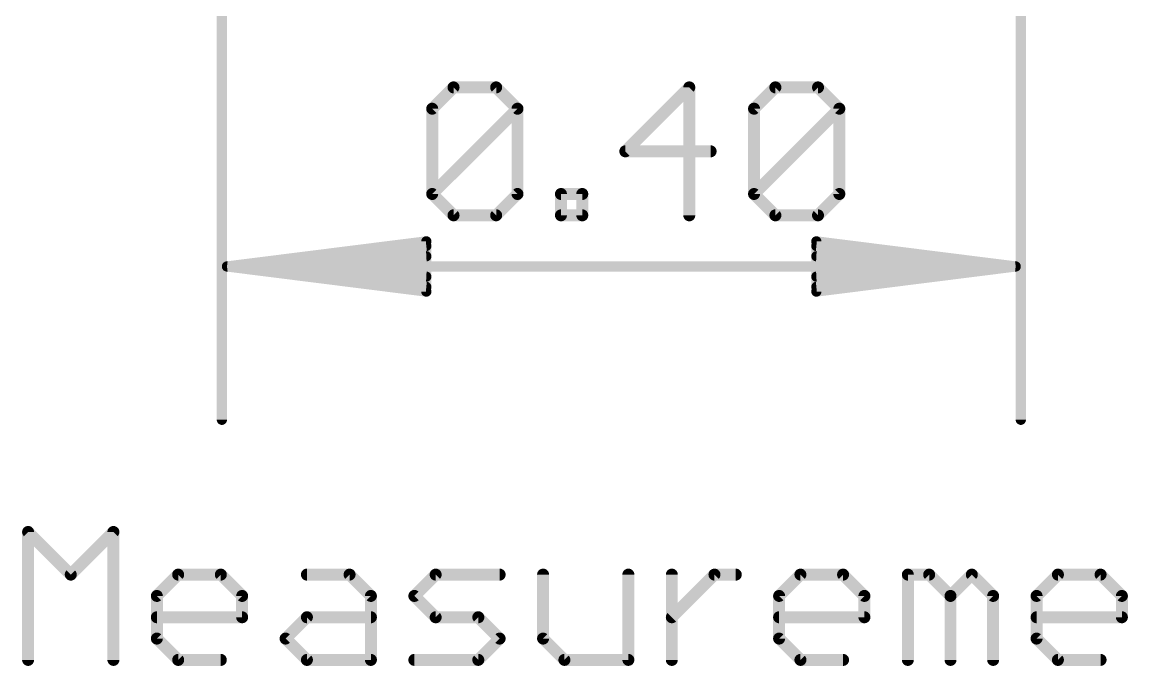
# Model space of a CAD drawing. Extents: x -38 to 69, y -72 to 37.
# Drawn here: x -2.54 to 11.52, y -8.89 to -0.7 of the extents above; entities that cross this region are included whole.
import ezdxf

# ---------------------------------------------------------------- set-up
doc = ezdxf.new("R2010")
doc.units = 0
doc.layers.add('47', color=253, linetype='CONTINUOUS')

msp = doc.modelspace()

# ---------------------------------------------------------------- linework, layer by layer
at = {"layer": '47'}
for points, const_width in [([(0, 0), (0, -5.76)], 0.13), ([(10.16, 0), (10.16, -5.76)], 0.13), ([(2.6748, -1.8035), (2.946, -1.5323)], 0.1524), ([(2.946, -1.5323), (3.4883, -1.5323)], 0.1524), ([(3.4883, -1.5323), (3.7595, -1.8035)], 0.1524), ([(5.944, -1.5323), (5.1305, -2.3458)], 0.1524), ([(5.944, -3.1593), (5.944, -1.5323)], 0.1524), ([(6.7677, -1.8035), (7.0389, -1.5323)], 0.1524), ([(7.0389, -1.5323), (7.5812, -1.5323)], 0.1524), ([(7.5812, -1.5323), (7.8524, -1.8035)], 0.1524), ([(2.6748, -2.8881), (2.6748, -1.8035)], 0.1524), ([(2.6748, -2.8881), (3.7595, -1.8035)], 0.1524), ([(3.7595, -1.8035), (3.7595, -2.8881)], 0.1524), ([(6.7677, -2.8881), (6.7677, -1.8035)], 0.1524), ([(6.7677, -2.8881), (7.8524, -1.8035)], 0.1524), ([(7.8524, -1.8035), (7.8524, -2.8881)], 0.1524), ([(5.1305, -2.3458), (6.2152, -2.3458)], 0.1524), ([(2.946, -3.1593), (2.6748, -2.8881)], 0.1524), ([(3.7595, -2.8881), (3.4883, -3.1593)], 0.1524), ([(4.312, -3.1593), (4.312, -2.8881)], 0.1524), ([(4.312, -2.8881), (4.5831, -2.8881)], 0.1524), ([(4.5831, -2.8881), (4.5831, -3.1593)], 0.1524), ([(7.0389, -3.1593), (6.7677, -2.8881)], 0.1524), ([(7.8524, -2.8881), (7.5812, -3.1593)], 0.1524), ([(3.4883, -3.1593), (2.946, -3.1593)], 0.1524), ([(4.5831, -3.1593), (4.312, -3.1593)], 0.1524), ([(7.5812, -3.1593), (7.0389, -3.1593)], 0.1524), ([(0.065, -3.81), (2.6, -3.4908)], 0.13), ([(0.065, -3.81), (2.6, -3.55)], 0.13), ([(2.6, -3.4908), (2.6, -4.1292)], 0.13), ([(10.095, -3.81), (7.56, -3.4908)], 0.13), ([(7.56, -3.4908), (7.56, -4.1292)], 0.13), ([(10.095, -3.81), (7.56, -3.55)], 0.13), ([(0.065, -3.81), (2.6, -3.68)], 0.13), ([(10.095, -3.81), (7.56, -3.68)], 0.13), ([(0.065, -3.81), (10.095, -3.81)], 0.13), ([(2.6, -4.1292), (0.065, -3.81)], 0.13), ([(2.6, -3.94), (0.065, -3.81)], 0.13), ([(2.6, -4.07), (0.065, -3.81)], 0.13), ([(7.56, -4.1292), (10.095, -3.81)], 0.13), ([(7.56, -3.94), (10.095, -3.81)], 0.13), ([(7.56, -4.07), (10.095, -3.81)], 0.13), ([(-2.4638, -8.8138), (-2.4638, -7.1868)], 0.1524), ([(-2.4638, -7.1868), (-1.9215, -7.7291)], 0.1524), ([(-1.9215, -7.7291), (-1.3791, -7.1868)], 0.1524), ([(-1.3791, -7.1868), (-1.3791, -8.8138)], 0.1524), ([(-0.8266, -8.0003), (-0.5555, -7.7291)], 0.1524), ([(-0.5555, -7.7291), (-0.0132, -7.7291)], 0.1524), ([(-0.0132, -7.7291), (0.258, -8.0003)], 0.1524), ([(1.0817, -7.7291), (1.624, -7.7291)], 0.1524), ([(1.624, -7.7291), (1.8952, -8.0003)], 0.1524), ([(2.4477, -8.0003), (2.7188, -7.7291)], 0.1524), ([(2.7188, -7.7291), (3.5323, -7.7291)], 0.1524), ([(4.0848, -7.7291), (4.0848, -8.5426)], 0.1524), ([(5.1695, -8.8138), (5.1695, -7.7291)], 0.1524), ([(5.722, -8.8138), (5.722, -7.7291)], 0.1524), ([(5.722, -8.2715), (6.2643, -7.7291)], 0.1524), ([(6.2643, -7.7291), (6.5355, -7.7291)], 0.1524), ([(7.0863, -8.0003), (7.3574, -7.7291)], 0.1524), ([(7.3574, -7.7291), (7.8998, -7.7291)], 0.1524), ([(7.8998, -7.7291), (8.1709, -8.0003)], 0.1524), ([(8.7234, -8.8138), (8.7234, -7.7291)], 0.1524), ([(8.7234, -7.7291), (8.9946, -7.7291)], 0.1524), ([(8.9946, -7.7291), (9.2658, -8.0003)], 0.1524), ([(9.2658, -8.0003), (9.5369, -7.7291)], 0.1524), ([(9.5369, -7.7291), (9.8081, -8.0003)], 0.1524), ([(10.3606, -8.0003), (10.6318, -7.7291)], 0.1524), ([(10.6318, -7.7291), (11.1741, -7.7291)], 0.1524), ([(11.1741, -7.7291), (11.4452, -8.0003)], 0.1524), ([(-0.8266, -8.5426), (-0.8266, -8.0003)], 0.1524), ([(0.258, -8.0003), (0.258, -8.2715)], 0.1524), ([(1.8952, -8.0003), (1.8952, -8.8138)], 0.1524), ([(2.7188, -8.2715), (2.4477, -8.0003)], 0.1524), ([(7.0863, -8.5426), (7.0863, -8.0003)], 0.1524), ([(8.1709, -8.0003), (8.1709, -8.2715)], 0.1524), ([(9.2658, -8.0003), (9.2658, -8.8138)], 0.1524), ([(9.8081, -8.0003), (9.8081, -8.8138)], 0.1524), ([(10.3606, -8.5426), (10.3606, -8.0003)], 0.1524), ([(11.4452, -8.0003), (11.4452, -8.2715)], 0.1524), ([(0.258, -8.2715), (-0.8266, -8.2715)], 0.1524), ([(0.8105, -8.5426), (1.0817, -8.2715)], 0.1524), ([(1.0817, -8.2715), (1.8952, -8.2715)], 0.1524), ([(3.2612, -8.2715), (2.7188, -8.2715)], 0.1524), ([(3.5323, -8.5426), (3.2612, -8.2715)], 0.1524), ([(8.1709, -8.2715), (7.0863, -8.2715)], 0.1524), ([(11.4452, -8.2715), (10.3606, -8.2715)], 0.1524), ([(-0.5555, -8.8138), (-0.8266, -8.5426)], 0.1524), ([(1.0817, -8.8138), (0.8105, -8.5426)], 0.1524), ([(3.2612, -8.8138), (3.5323, -8.5426)], 0.1524), ([(4.0848, -8.5426), (4.356, -8.8138)], 0.1524), ([(7.3574, -8.8138), (7.0863, -8.5426)], 0.1524), ([(10.6318, -8.8138), (10.3606, -8.5426)], 0.1524), ([(-0.0132, -8.8138), (-0.5555, -8.8138)], 0.1524), ([(1.8952, -8.8138), (1.0817, -8.8138)], 0.1524), ([(2.4477, -8.8138), (3.2612, -8.8138)], 0.1524), ([(4.356, -8.8138), (5.1695, -8.8138)], 0.1524), ([(7.8998, -8.8138), (7.3574, -8.8138)], 0.1524), ([(11.1741, -8.8138), (10.6318, -8.8138)], 0.1524)]:
    msp.add_lwpolyline(points, dxfattribs=dict(at, const_width=const_width))
for points, const_width in [([(2.946, -1.4942, 1), (2.946, -1.5704)], 0.0762), ([(2.9729, -1.5593, 1), (2.919, -1.5054)], 0.0762), ([(3.5152, -1.5054, 1), (3.4614, -1.5593)], 0.0762), ([(3.4883, -1.5704, 1), (3.4883, -1.4942)], 0.0762), ([(5.9821, -1.5323, 1), (5.9059, -1.5323)], 0.0762), ([(5.971, -1.5593, 1), (5.9171, -1.5054)], 0.0762), ([(7.0389, -1.4942, 1), (7.0389, -1.5704)], 0.0762), ([(7.0658, -1.5593, 1), (7.0119, -1.5054)], 0.0762), ([(7.6081, -1.5054, 1), (7.5543, -1.5593)], 0.0762), ([(7.5812, -1.5704, 1), (7.5812, -1.4942)], 0.0762), ([(2.7129, -1.8035, 1), (2.6367, -1.8035)], 0.0762), ([(2.6479, -1.7765, 1), (2.7018, -1.8304)], 0.0762), ([(3.7976, -1.8035, 1), (3.7214, -1.8035)], 0.0762), ([(3.7864, -1.8304, 1), (3.7325, -1.7765)], 0.0762), ([(3.7325, -1.8304, 1), (3.7864, -1.7765)], 0.0762), ([(6.8058, -1.8035, 1), (6.7296, -1.8035)], 0.0762), ([(6.7408, -1.7765, 1), (6.7946, -1.8304)], 0.0762), ([(7.8905, -1.8035, 1), (7.8143, -1.8035)], 0.0762), ([(7.8793, -1.8304, 1), (7.8254, -1.7765)], 0.0762), ([(7.8254, -1.8304, 1), (7.8793, -1.7765)], 0.0762), ([(5.1305, -2.3077, 1), (5.1305, -2.3839)], 0.0762), ([(5.1036, -2.3189, 1), (5.1575, -2.3727)], 0.0762), ([(6.2152, -2.3839, 1), (6.2152, -2.3077)], 0.0762), ([(2.7018, -2.8612, 1), (2.6479, -2.9151)], 0.0762), ([(3.7864, -2.9151, 1), (3.7325, -2.8612)], 0.0762), ([(4.3501, -2.8881, 1), (4.2739, -2.8881)], 0.0762), ([(4.312, -2.85, 1), (4.312, -2.9262)], 0.0762), ([(4.6212, -2.8881, 1), (4.545, -2.8881)], 0.0762), ([(4.5831, -2.9262, 1), (4.5831, -2.85)], 0.0762), ([(6.7946, -2.8612, 1), (6.7408, -2.9151)], 0.0762), ([(7.8793, -2.9151, 1), (7.8254, -2.8612)], 0.0762), ([(2.6479, -2.8612, 1), (2.7018, -2.9151)], 0.0762), ([(2.6367, -2.8881, 1), (2.7129, -2.8881)], 0.0762), ([(3.7214, -2.8881, 1), (3.7976, -2.8881)], 0.0762), ([(6.7408, -2.8612, 1), (6.7946, -2.9151)], 0.0762), ([(6.7296, -2.8881, 1), (6.8058, -2.8881)], 0.0762), ([(7.8143, -2.8881, 1), (7.8905, -2.8881)], 0.0762), ([(2.946, -3.1212, 1), (2.946, -3.1974)], 0.0762), ([(3.4883, -3.1974, 1), (3.4883, -3.1212)], 0.0762), ([(4.312, -3.1212, 1), (4.312, -3.1974)], 0.0762), ([(4.5831, -3.1974, 1), (4.5831, -3.1212)], 0.0762), ([(7.0389, -3.1212, 1), (7.0389, -3.1974)], 0.0762), ([(7.5812, -3.1974, 1), (7.5812, -3.1212)], 0.0762), ([(2.919, -3.1862, 1), (2.9729, -3.1324)], 0.0762), ([(3.4614, -3.1324, 1), (3.5152, -3.1862)], 0.0762), ([(4.2739, -3.1593, 1), (4.3501, -3.1593)], 0.0762), ([(4.545, -3.1593, 1), (4.6212, -3.1593)], 0.0762), ([(5.9059, -3.1593, 1), (5.9821, -3.1593)], 0.0762), ([(7.0119, -3.1862, 1), (7.0658, -3.1324)], 0.0762), ([(7.5543, -3.1324, 1), (7.6081, -3.1862)], 0.0762), ([(2.6325, -3.4908, 1), (2.5675, -3.4908)], 0.065), ([(2.6041, -3.523, 1), (2.5959, -3.4585)], 0.065), ([(2.6033, -3.5823, 1), (2.5967, -3.5177)], 0.065), ([(7.5641, -3.4585, 1), (7.5559, -3.523)], 0.065), ([(7.5925, -3.4908, 1), (7.5275, -3.4908)], 0.065), ([(7.5633, -3.5177, 1), (7.5567, -3.5823)], 0.065), ([(2.6017, -3.7125, 1), (2.5983, -3.6475)], 0.065), ([(7.5617, -3.6475, 1), (7.5583, -3.7125)], 0.065), ([(0.065, -3.7775, 1), (0.065, -3.8425)], 0.065), ([(0.0691, -3.7778, 1), (0.0609, -3.8422)], 0.065), ([(0.0633, -3.7775, 1), (0.0667, -3.8425)], 0.065), ([(0.0667, -3.7775, 1), (0.0633, -3.8425)], 0.065), ([(0.0683, -3.7777, 1), (0.0617, -3.8423)], 0.065), ([(0.0617, -3.7777, 1), (0.0683, -3.8423)], 0.065), ([(0.0609, -3.7778, 1), (0.0691, -3.8422)], 0.065), ([(10.0991, -3.8422, 1), (10.0909, -3.7778)], 0.065), ([(10.0909, -3.8422, 1), (10.0991, -3.7778)], 0.065), ([(10.0983, -3.8423, 1), (10.0917, -3.7777)], 0.065), ([(10.0917, -3.8423, 1), (10.0983, -3.7777)], 0.065), ([(10.0933, -3.8425, 1), (10.0967, -3.7775)], 0.065), ([(10.0967, -3.8425, 1), (10.0933, -3.7775)], 0.065), ([(10.095, -3.8425, 1), (10.095, -3.7775)], 0.065), ([(2.5983, -3.9725, 1), (2.6017, -3.9075)], 0.065), ([(7.5583, -3.9075, 1), (7.5617, -3.9725)], 0.065), ([(2.5959, -4.1615, 1), (2.6041, -4.097)], 0.065), ([(2.5967, -4.1023, 1), (2.6033, -4.0377)], 0.065), ([(7.5567, -4.0377, 1), (7.5633, -4.1023)], 0.065), ([(7.5559, -4.097, 1), (7.5641, -4.1615)], 0.065), ([(2.5675, -4.1292, 1), (2.6325, -4.1292)], 0.065), ([(7.5275, -4.1292, 1), (7.5925, -4.1292)], 0.065), ([(-0.0325, -5.76, 1), (0.0325, -5.76)], 0.065), ([(10.1275, -5.76, 1), (10.1925, -5.76)], 0.065), ([(-2.4257, -7.1868, 1), (-2.5019, -7.1868)], 0.0762), ([(-2.4369, -7.1599, 1), (-2.4907, -7.2138)], 0.0762), ([(-1.341, -7.1868, 1), (-1.4172, -7.1868)], 0.0762), ([(-1.3522, -7.2138, 1), (-1.4061, -7.1599)], 0.0762), ([(-1.9484, -7.7022, 1), (-1.8945, -7.7561)], 0.0762), ([(-1.9484, -7.7561, 1), (-1.8945, -7.7022)], 0.0762), ([(-0.5555, -7.691, 1), (-0.5555, -7.7672)], 0.0762), ([(-0.5285, -7.7561, 1), (-0.5824, -7.7022)], 0.0762), ([(0.0138, -7.7022, 1), (-0.0401, -7.7561)], 0.0762), ([(-0.0132, -7.7672, 1), (-0.0132, -7.691)], 0.0762), ([(1.0817, -7.691, 1), (1.0817, -7.7672)], 0.0762), ([(1.6509, -7.7022, 1), (1.5971, -7.7561)], 0.0762), ([(1.624, -7.7672, 1), (1.624, -7.691)], 0.0762), ([(2.7188, -7.691, 1), (2.7188, -7.7672)], 0.0762), ([(2.7458, -7.7561, 1), (2.6919, -7.7022)], 0.0762), ([(3.5323, -7.7672, 1), (3.5323, -7.691)], 0.0762), ([(4.1229, -7.7291, 1), (4.0467, -7.7291)], 0.0762), ([(5.2076, -7.7291, 1), (5.1314, -7.7291)], 0.0762), ([(5.7601, -7.7291, 1), (5.6839, -7.7291)], 0.0762), ([(6.2643, -7.691, 1), (6.2643, -7.7672)], 0.0762), ([(6.2913, -7.7561, 1), (6.2374, -7.7022)], 0.0762), ([(6.5355, -7.7672, 1), (6.5355, -7.691)], 0.0762), ([(7.3574, -7.691, 1), (7.3574, -7.7672)], 0.0762), ([(7.3844, -7.7561, 1), (7.3305, -7.7022)], 0.0762), ([(7.9267, -7.7022, 1), (7.8728, -7.7561)], 0.0762), ([(7.8998, -7.7672, 1), (7.8998, -7.691)], 0.0762), ([(8.7615, -7.7291, 1), (8.6853, -7.7291)], 0.0762), ([(8.7234, -7.691, 1), (8.7234, -7.7672)], 0.0762), ([(9.0215, -7.7022, 1), (8.9677, -7.7561)], 0.0762), ([(8.9946, -7.7672, 1), (8.9946, -7.691)], 0.0762), ([(9.5639, -7.7022, 1), (9.51, -7.7561)], 0.0762), ([(9.5639, -7.7561, 1), (9.51, -7.7022)], 0.0762), ([(10.6318, -7.691, 1), (10.6318, -7.7672)], 0.0762), ([(10.6587, -7.7561, 1), (10.6048, -7.7022)], 0.0762), ([(11.201, -7.7022, 1), (11.1471, -7.7561)], 0.0762), ([(11.1741, -7.7672, 1), (11.1741, -7.691)], 0.0762), ([(-0.7885, -8.0003, 1), (-0.8647, -8.0003)], 0.0762), ([(-0.8536, -7.9734, 1), (-0.7997, -8.0272)], 0.0762), ([(0.2961, -8.0003, 1), (0.2199, -8.0003)], 0.0762), ([(0.2311, -8.0272, 1), (0.285, -7.9734)], 0.0762), ([(1.9333, -8.0003, 1), (1.8571, -8.0003)], 0.0762), ([(1.8682, -8.0272, 1), (1.9221, -7.9734)], 0.0762), ([(2.4746, -7.9734, 1), (2.4207, -8.0272)], 0.0762), ([(2.4207, -7.9734, 1), (2.4746, -8.0272)], 0.0762), ([(7.1244, -8.0003, 1), (7.0482, -8.0003)], 0.0762), ([(7.0593, -7.9734, 1), (7.1132, -8.0272)], 0.0762), ([(8.209, -8.0003, 1), (8.1328, -8.0003)], 0.0762), ([(8.144, -8.0272, 1), (8.1979, -7.9734)], 0.0762), ([(9.3039, -8.0003, 1), (9.2277, -8.0003)], 0.0762), ([(9.2388, -7.9734, 1), (9.2927, -8.0272)], 0.0762), ([(9.2388, -8.0272, 1), (9.2927, -7.9734)], 0.0762), ([(9.8462, -8.0003, 1), (9.77, -8.0003)], 0.0762), ([(9.7812, -8.0272, 1), (9.835, -7.9734)], 0.0762), ([(10.3987, -8.0003, 1), (10.3225, -8.0003)], 0.0762), ([(10.3336, -7.9734, 1), (10.3875, -8.0272)], 0.0762), ([(11.4833, -8.0003, 1), (11.4071, -8.0003)], 0.0762), ([(11.4183, -8.0272, 1), (11.4722, -7.9734)], 0.0762), ([(-0.8266, -8.2334, 1), (-0.8266, -8.3096)], 0.0762), ([(0.2199, -8.2715, 1), (0.2961, -8.2715)], 0.0762), ([(0.258, -8.3096, 1), (0.258, -8.2334)], 0.0762), ([(1.0817, -8.2334, 1), (1.0817, -8.3096)], 0.0762), ([(1.1086, -8.2984, 1), (1.0547, -8.2445)], 0.0762), ([(1.8952, -8.3096, 1), (1.8952, -8.2334)], 0.0762), ([(2.7188, -8.2334, 1), (2.7188, -8.3096)], 0.0762), ([(2.6919, -8.2984, 1), (2.7458, -8.2445)], 0.0762), ([(3.2881, -8.2445, 1), (3.2342, -8.2984)], 0.0762), ([(3.2612, -8.3096, 1), (3.2612, -8.2334)], 0.0762), ([(5.695, -8.2445, 1), (5.7489, -8.2984)], 0.0762), ([(7.0863, -8.2334, 1), (7.0863, -8.3096)], 0.0762), ([(8.1328, -8.2715, 1), (8.209, -8.2715)], 0.0762), ([(8.1709, -8.3096, 1), (8.1709, -8.2334)], 0.0762), ([(10.3606, -8.2334, 1), (10.3606, -8.3096)], 0.0762), ([(11.4071, -8.2715, 1), (11.4833, -8.2715)], 0.0762), ([(11.4452, -8.3096, 1), (11.4452, -8.2334)], 0.0762), ([(-0.7997, -8.5157, 1), (-0.8536, -8.5696)], 0.0762), ([(-0.8647, -8.5426, 1), (-0.7885, -8.5426)], 0.0762), ([(0.8375, -8.5157, 1), (0.7836, -8.5696)], 0.0762), ([(0.7836, -8.5157, 1), (0.8375, -8.5696)], 0.0762), ([(3.5593, -8.5696, 1), (3.5054, -8.5157)], 0.0762), ([(3.5054, -8.5696, 1), (3.5593, -8.5157)], 0.0762), ([(4.1118, -8.5157, 1), (4.0579, -8.5696)], 0.0762), ([(4.0467, -8.5426, 1), (4.1229, -8.5426)], 0.0762), ([(7.1132, -8.5157, 1), (7.0593, -8.5696)], 0.0762), ([(7.0482, -8.5426, 1), (7.1244, -8.5426)], 0.0762), ([(10.3875, -8.5157, 1), (10.3336, -8.5696)], 0.0762), ([(10.3225, -8.5426, 1), (10.3987, -8.5426)], 0.0762), ([(-2.5019, -8.8138, 1), (-2.4257, -8.8138)], 0.0762), ([(-1.4172, -8.8138, 1), (-1.341, -8.8138)], 0.0762), ([(-0.5555, -8.7757, 1), (-0.5555, -8.8519)], 0.0762), ([(-0.5824, -8.8407, 1), (-0.5285, -8.7869)], 0.0762), ([(-0.0132, -8.8519, 1), (-0.0132, -8.7757)], 0.0762), ([(1.0817, -8.7757, 1), (1.0817, -8.8519)], 0.0762), ([(1.0547, -8.8407, 1), (1.1086, -8.7869)], 0.0762), ([(1.8571, -8.8138, 1), (1.9333, -8.8138)], 0.0762), ([(1.8952, -8.8519, 1), (1.8952, -8.7757)], 0.0762), ([(2.4477, -8.7757, 1), (2.4477, -8.8519)], 0.0762), ([(3.2342, -8.7869, 1), (3.2881, -8.8407)], 0.0762), ([(3.2612, -8.8519, 1), (3.2612, -8.7757)], 0.0762), ([(4.356, -8.7757, 1), (4.356, -8.8519)], 0.0762), ([(4.329, -8.8407, 1), (4.3829, -8.7869)], 0.0762), ([(5.1314, -8.8138, 1), (5.2076, -8.8138)], 0.0762), ([(5.1695, -8.8519, 1), (5.1695, -8.7757)], 0.0762), ([(5.6839, -8.8138, 1), (5.7601, -8.8138)], 0.0762), ([(7.3574, -8.7757, 1), (7.3574, -8.8519)], 0.0762), ([(7.3305, -8.8407, 1), (7.3844, -8.7869)], 0.0762), ([(7.8998, -8.8519, 1), (7.8998, -8.7757)], 0.0762), ([(8.6853, -8.8138, 1), (8.7615, -8.8138)], 0.0762), ([(9.2277, -8.8138, 1), (9.3039, -8.8138)], 0.0762), ([(9.77, -8.8138, 1), (9.8462, -8.8138)], 0.0762), ([(10.6318, -8.7757, 1), (10.6318, -8.8519)], 0.0762), ([(10.6048, -8.8407, 1), (10.6587, -8.7869)], 0.0762), ([(11.1741, -8.8519, 1), (11.1741, -8.7757)], 0.0762)]:
    msp.add_lwpolyline(points, format="xyb", dxfattribs=dict(at, const_width=const_width))

doc.saveas('drawing.dxf')
